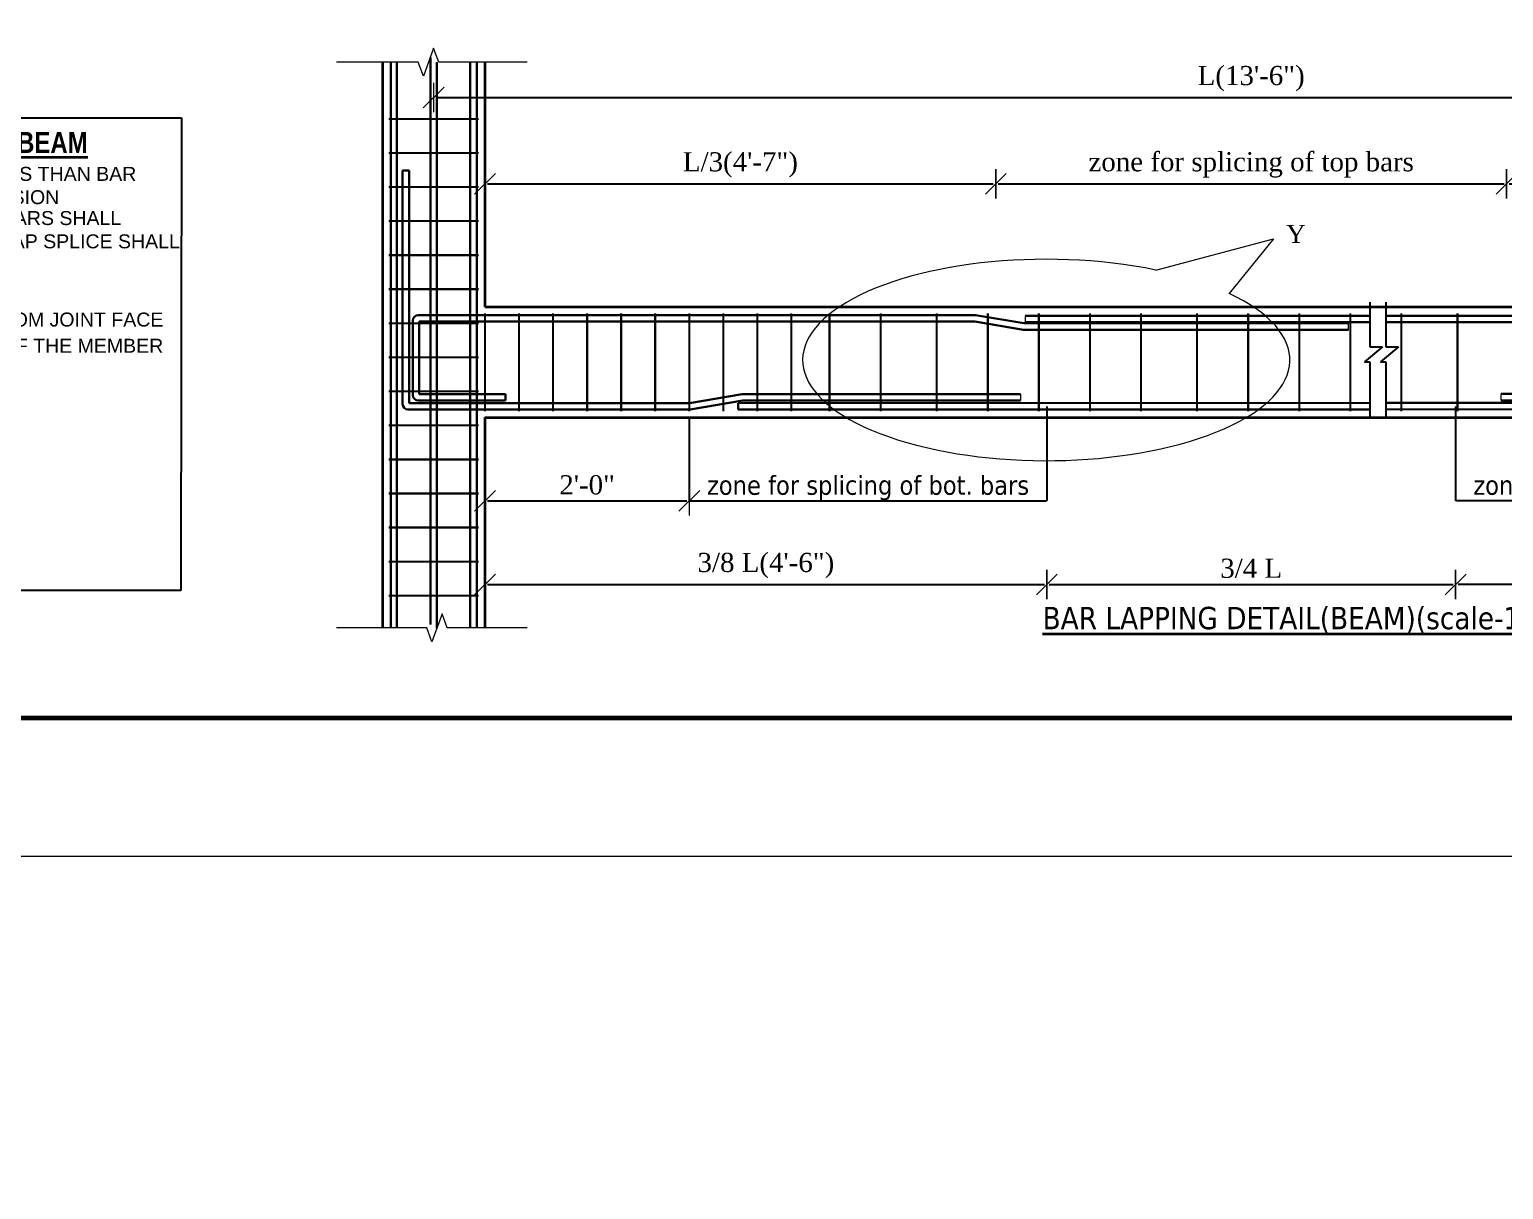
# Model space of a CAD drawing. Header units: inches. Extents: x -12071822 to 12321209, y -1222525 to 1319227.
# Drawn here: x 129318 to 129872, y 47979 to 48415 of the extents above; entities that cross this region are included whole.
import ezdxf

# ---------------------------------------------------------------- set-up
doc = ezdxf.new("R2010")
doc.units = ezdxf.units.IN
doc.header["$MEASUREMENT"] = 0
doc.header["$PDMODE"] = 35
for name, color, linetype, lineweight in [('BORDER', 7, 'Continuous', 60), ('DIM', 6, 'Continuous', 9), ('Hatch', 9, 'Continuous', 9), ('SHEETS', 7, 'Continuous', 60), ('STIRRUPS', 14, 'Continuous', 18), ('TEXT', 255, 'Continuous', 35), ('TRENCH', 1, 'Continuous', 35), ('WALL', 1, 'Continuous', 30), ('Window', 3, 'Continuous', 0), ('Windows', 151, 'Continuous', 15)]:
    doc.layers.add(name, color=color, linetype=linetype, lineweight=lineweight)
doc.styles.get("Standard").update_dxf_attribs({"font": 'arial.ttf'})
doc.styles.add('TAHOMA', font='tahoma.ttf', dxfattribs={"height": 9})
doc.styles.add('times new roman', font='times.ttf', dxfattribs={"height": 7})
doc.dimstyles.new('ARROW', dxfattribs={"dimscale": 96, "dimtxt": 9, "dimasz": 0.125, "dimexe": 0.078125, "dimexo": 0.09375, "dimgap": 0.03125, "dimtad": 1, "dimdec": 0, "dimzin": 3, "dimdsep": 46, "dimlunit": 4, "dimtxsty": 'TAHOMA', "dimcen": 0.09375, "dimclrd": 256, "dimclre": 256, "dimclrt": 256, "dimadec": 0, "dimazin": 0, "dimtfac": 1, "dimtdec": 0, "dimtmove": 0, "dimatfit": 3, "dimfxl": 1, "dimfrac": 2, "dimtolj": 1, "dimtzin": 0, "dimarcsym": 0})
doc.dimstyles.new("gan2'", dxfattribs={"dimscale": 96, "dimtxt": 0.09375, "dimasz": 0.012, "dimexe": 0.09375, "dimexo": 0.15625, "dimgap": 0.03, "dimtad": 1, "dimdec": 1, "dimlfac": 0.25, "dimzin": 3, "dimdsep": 46, "dimlunit": 4, "dimtxsty": 'times new roman', "dimblk": 'gg', "dimcen": 0.09375, "dimdle": 0.09375, "dimse1": 1, "dimse2": 1, "dimclre": 34, "dimadec": 0, "dimazin": 0, "dimtfac": 1, "dimtdec": 1, "dimtix": 1, "dimtmove": 0, "dimatfit": 3, "dimfxl": 1, "dimfrac": 2, "dimtolj": 1, "dimtzin": 1, "dimarcsym": 0})

# ---------------------------------------------------------------- blocks, each defined once
blk = doc.blocks.new('*D796')
at = {"layer": 'Defpoints', "color": 0, "transparency": 16777216}
for p in [(78289.18, 76194.18), (78457.18, 76188.9), (78289.18, 76149.76)]:
    blk.add_point(p, dxfattribs=at)
at = {"layer": 'DIM', "lineweight": -2, "transparency": 16777216}
for p, q in [((78289.18, 76194.09), (78289.18, 76149.68)), ((78457.18, 76188.8), (78457.18, 76149.68)), ((78457.05, 76149.76), (78289.3, 76149.76))]:
    blk.add_line(p, q, dxfattribs=at)
at = {"layer": 'DIM', "transparency": 16777216}
for points in [[(78289.3, 76149.78), (78289.3, 76149.74), (78289.18, 76149.76)], [(78457.05, 76149.78), (78457.05, 76149.74), (78457.18, 76149.76)]]:
    blk.add_solid(points, dxfattribs=at)
at = {"layer": 'DIM', "transparency": 16777216, "insert": (78373.18, 76155.8), "char_height": 9, "attachment_point": 5, "style": 'TAHOMA'}
blk.add_mtext('\\A1;zone for splicing of bot. bars', dxfattribs=at)
blk = doc.blocks.new('*D797')
at = {"layer": 'Defpoints', "color": 0, "transparency": 16777216}
for p in [(78097.07, 76194.18), (77929.07, 76188.9), (78097.07, 76149.76)]:
    blk.add_point(p, dxfattribs=at)
at = {"layer": 'DIM', "lineweight": -2, "transparency": 16777216}
for p, q in [((78097.07, 76194.09), (78097.07, 76149.68)), ((77929.07, 76188.8), (77929.07, 76149.68)), ((77929.19, 76149.76), (78096.94, 76149.76))]:
    blk.add_line(p, q, dxfattribs=at)
at = {"layer": 'DIM', "transparency": 16777216}
for points in [[(77929.19, 76149.78), (77929.19, 76149.74), (77929.07, 76149.76)], [(78096.94, 76149.78), (78096.94, 76149.74), (78097.07, 76149.76)]]:
    blk.add_solid(points, dxfattribs=at)
at = {"layer": 'DIM', "transparency": 16777216, "insert": (78013.07, 76155.8), "char_height": 9, "attachment_point": 5, "style": 'TAHOMA'}
blk.add_mtext('\\A1;zone for splicing of bot. bars', dxfattribs=at)
blk = doc.blocks.new('gg')
at = {"layer": 'DIM'}
for p, q in [((-4.24, -4.24), (4.24, 4.24)), ((0, 6), (0, -6))]:
    blk.add_line(p, q, dxfattribs=at)
blk = doc.blocks.new('*D798')
at = {"layer": 'Defpoints', "color": 0, "transparency": 16777216}
for p in [(78097.07, 76125.78), (78289.18, 76116.78), (78289.18, 76110.44)]:
    blk.add_point(p, dxfattribs=at)
at = {"layer": 'DIM', "color": 0, "lineweight": -2, "transparency": 16777216}
blk.add_line((78098.22, 76110.44), (78288.03, 76110.44), dxfattribs=at)
at = {"layer": 'DIM', "color": 0, "lineweight": -2, "transparency": 16777216, "xscale": 1.152, "yscale": 1.152, "zscale": 1.152, "rotation": 180}
blk.add_blockref('gg', (78097.07, 76110.44), dxfattribs=at)
at = {"layer": 'DIM', "color": 0, "lineweight": -2, "transparency": 16777216, "xscale": 1.152, "yscale": 1.152, "zscale": 1.152}
blk.add_blockref('gg', (78289.18, 76110.44), dxfattribs=at)
at = {"layer": 'DIM', "color": 0, "transparency": 16777216, "insert": (78193.12, 76118.02), "char_height": 9, "attachment_point": 5, "style": 'times new roman'}
blk.add_mtext('\\A1;3/4 L', dxfattribs=at)
blk = doc.blocks.new('*D800')
at = {"layer": 'Defpoints', "color": 0, "transparency": 16777216}
for p in [(78289.18, 76125.78), (78553.18, 76125.78), (78289.18, 76110.44)]:
    blk.add_point(p, dxfattribs=at)
at = {"layer": 'DIM', "color": 0, "lineweight": -2, "transparency": 16777216}
blk.add_line((78552.03, 76110.44), (78290.33, 76110.44), dxfattribs=at)
at = {"layer": 'DIM', "color": 0, "lineweight": -2, "transparency": 16777216, "xscale": 1.152, "yscale": 1.152, "zscale": 1.152, "rotation": 180}
blk.add_blockref('gg', (78289.18, 76110.44), dxfattribs=at)
at = {"layer": 'DIM', "color": 0, "lineweight": -2, "transparency": 16777216, "xscale": 1.152, "yscale": 1.152, "zscale": 1.152}
blk.add_blockref('gg', (78553.18, 76110.44), dxfattribs=at)
at = {"layer": 'DIM', "color": 0, "transparency": 16777216, "insert": (78421.18, 76119.35), "char_height": 9, "attachment_point": 5, "style": 'times new roman'}
blk.add_mtext('\\A1;3/8 L(4\'-6")', dxfattribs=at)
blk = doc.blocks.new('*D801')
at = {"layer": 'Defpoints', "color": 0, "transparency": 16777216}
for p in [(77833.07, 76188.9), (77929.07, 76188.9), (77929.07, 76149.76)]:
    blk.add_point(p, dxfattribs=at)
at = {"layer": 'DIM', "color": 0, "lineweight": -2, "transparency": 16777216}
blk.add_line((77834.22, 76149.76), (77927.92, 76149.76), dxfattribs=at)
at = {"layer": 'DIM', "color": 0, "lineweight": -2, "transparency": 16777216, "xscale": 1.152, "yscale": 1.152, "zscale": 1.152, "rotation": 180}
blk.add_blockref('gg', (77833.07, 76149.76), dxfattribs=at)
at = {"layer": 'DIM', "color": 0, "lineweight": -2, "transparency": 16777216, "xscale": 1.152, "yscale": 1.152, "zscale": 1.152}
blk.add_blockref('gg', (77929.07, 76149.76), dxfattribs=at)
at = {"layer": 'DIM', "color": 0, "transparency": 16777216, "insert": (77881.07, 76157.22), "char_height": 9, "attachment_point": 5, "style": 'times new roman'}
blk.add_mtext('\\A1;2\'-0"', dxfattribs=at)
blk = doc.blocks.new('*D802')
at = {"layer": 'Defpoints', "color": 0, "transparency": 16777216}
for p in [(77833.07, 76125.78), (78097.07, 76125.78), (78097.07, 76110.44)]:
    blk.add_point(p, dxfattribs=at)
at = {"layer": 'DIM', "color": 0, "lineweight": -2, "transparency": 16777216}
blk.add_line((77834.22, 76110.44), (78095.92, 76110.44), dxfattribs=at)
at = {"layer": 'DIM', "color": 0, "lineweight": -2, "transparency": 16777216, "xscale": 1.152, "yscale": 1.152, "zscale": 1.152, "rotation": 180}
blk.add_blockref('gg', (77833.07, 76110.44), dxfattribs=at)
at = {"layer": 'DIM', "color": 0, "lineweight": -2, "transparency": 16777216, "xscale": 1.152, "yscale": 1.152, "zscale": 1.152}
blk.add_blockref('gg', (78097.07, 76110.44), dxfattribs=at)
at = {"layer": 'DIM', "color": 0, "transparency": 16777216, "insert": (77965.07, 76119.35), "char_height": 9, "attachment_point": 5, "style": 'times new roman'}
blk.add_mtext('\\A1;3/8 L(4\'-6")', dxfattribs=at)
blk = doc.blocks.new('*D803')
at = {"layer": 'Defpoints', "color": 0, "transparency": 16777216}
for p in [(78553.18, 76298.67), (78313.14, 76240.9), (78553.18, 76240.9)]:
    blk.add_point(p, dxfattribs=at)
at = {"layer": 'DIM', "color": 0, "lineweight": -2, "transparency": 16777216}
blk.add_line((78314.29, 76298.67), (78552.03, 76298.67), dxfattribs=at)
at = {"layer": 'DIM', "color": 0, "lineweight": -2, "transparency": 16777216, "xscale": 1.152, "yscale": 1.152, "zscale": 1.152, "rotation": 180}
blk.add_blockref('gg', (78313.14, 76298.67), dxfattribs=at)
at = {"layer": 'DIM', "color": 0, "lineweight": -2, "transparency": 16777216, "xscale": 1.152, "yscale": 1.152, "zscale": 1.152}
blk.add_blockref('gg', (78553.18, 76298.67), dxfattribs=at)
at = {"layer": 'DIM', "color": 0, "transparency": 16777216, "insert": (78433.16, 76307.59), "char_height": 9, "attachment_point": 5, "style": 'times new roman'}
blk.add_mtext('\\A1;L/3(4\'-7")', dxfattribs=at)
blk = doc.blocks.new('*D804')
at = {"layer": 'Defpoints', "color": 0, "transparency": 16777216}
for p in [(78313.14, 76298.67), (78073.11, 76221.81), (78313.14, 76224.04)]:
    blk.add_point(p, dxfattribs=at)
at = {"layer": 'DIM', "color": 0, "lineweight": -2, "transparency": 16777216}
blk.add_line((78074.26, 76298.67), (78311.99, 76298.67), dxfattribs=at)
at = {"layer": 'DIM', "color": 0, "lineweight": -2, "transparency": 16777216, "xscale": 1.152, "yscale": 1.152, "zscale": 1.152, "rotation": 180}
blk.add_blockref('gg', (78073.11, 76298.67), dxfattribs=at)
at = {"layer": 'DIM', "color": 0, "lineweight": -2, "transparency": 16777216, "xscale": 1.152, "yscale": 1.152, "zscale": 1.152}
blk.add_blockref('gg', (78313.14, 76298.67), dxfattribs=at)
at = {"layer": 'DIM', "color": 0, "transparency": 16777216, "insert": (78193.12, 76307.6), "char_height": 9, "attachment_point": 5, "style": 'times new roman'}
blk.add_mtext('\\A1;zone for splicing of top bars', dxfattribs=at)
blk = doc.blocks.new('*D805')
at = {"layer": 'Defpoints', "color": 0, "transparency": 16777216}
for p in [(78073.11, 76298.67), (77833.07, 76278.57), (78073.11, 76221.81)]:
    blk.add_point(p, dxfattribs=at)
at = {"layer": 'DIM', "color": 0, "lineweight": -2, "transparency": 16777216}
blk.add_line((77834.22, 76298.67), (78071.95, 76298.67), dxfattribs=at)
at = {"layer": 'DIM', "color": 0, "lineweight": -2, "transparency": 16777216, "xscale": 1.152, "yscale": 1.152, "zscale": 1.152, "rotation": 180}
blk.add_blockref('gg', (77833.07, 76298.67), dxfattribs=at)
at = {"layer": 'DIM', "color": 0, "lineweight": -2, "transparency": 16777216, "xscale": 1.152, "yscale": 1.152, "zscale": 1.152}
blk.add_blockref('gg', (78073.11, 76298.67), dxfattribs=at)
at = {"layer": 'DIM', "color": 0, "transparency": 16777216, "insert": (77953.09, 76307.59), "char_height": 9, "attachment_point": 5, "style": 'times new roman'}
blk.add_mtext('\\A1;L/3(4\'-7")', dxfattribs=at)
blk = doc.blocks.new('*D806')
at = {"layer": 'Defpoints', "color": 0, "transparency": 16777216}
for p in [(77808.97, 76349.3), (78577.28, 76348.11), (78577.28, 76339.22)]:
    blk.add_point(p, dxfattribs=at)
at = {"layer": 'DIM', "color": 0, "lineweight": -2, "transparency": 16777216}
blk.add_line((77810.12, 76339.22), (78576.13, 76339.22), dxfattribs=at)
at = {"layer": 'DIM', "color": 0, "lineweight": -2, "transparency": 16777216, "xscale": 1.152, "yscale": 1.152, "zscale": 1.152, "rotation": 180}
blk.add_blockref('gg', (77808.97, 76339.22), dxfattribs=at)
at = {"layer": 'DIM', "color": 0, "lineweight": -2, "transparency": 16777216, "xscale": 1.152, "yscale": 1.152, "zscale": 1.152}
blk.add_blockref('gg', (78577.28, 76339.22), dxfattribs=at)
at = {"layer": 'DIM', "color": 0, "transparency": 16777216, "insert": (78193.12, 76348.13), "char_height": 9, "attachment_point": 5, "style": 'times new roman'}
blk.add_mtext('\\A1;L(13\'-6")', dxfattribs=at)
blk = doc.blocks.new('DSGCV')
at = {"layer": 'DIM'}
for p, q in [((78148.26, 76258.2), (78203.64, 76272.93)), ((78203.64, 76272.93), (78182.71, 76247.22))]:
    blk.add_line(p, q, dxfattribs=at)
at = {"layer": 'DIM', "linetype": 'Continuous', "ltscale": 0.5}
for p, q in [((78086.87, 76236.7), (78086.87, 76233.7)), ((78238.87, 76230.16), (78238.87, 76233.16)), ((78084.66, 76199.93), (78084.66, 76196.93)), ((78310.53, 76196.95), (78310.53, 76199.95))]:
    blk.add_line(p, q, dxfattribs=at)
at = {"layer": 'DIM'}
blk.add_ellipse((78096.83, 76215.93), major_axis=(114.48, 0), ratio=0.413239, start_param=1.104907, end_param=7.005721, dxfattribs=at)
at = {"layer": 'Hatch', "linetype": 'Continuous'}
for points in [[(77852.86, 76355.89), (77811.32, 76355.89), (77808.92, 76362.48), (77804.12, 76349.3), (77801.72, 76355.89), (77763.32, 76355.89)], [(77852.86, 76090.09), (77815.37, 76090.09), (77812.97, 76096.68), (77808.17, 76083.5), (77805.77, 76090.09), (77763.32, 76090.09)]]:
    blk.add_lwpolyline(points, dxfattribs=at)
at = {"layer": 'SHEETS', "lineweight": 25}
for p, q in [((78248.82, 76243.09), (78248.82, 76222.09)), ((78256.32, 76243.09), (78256.32, 76222.09)), ((78254.82, 76222.09), (78246.32, 76215.09)), ((78248.82, 76222.09), (78254.82, 76222.09)), ((78262.32, 76222.09), (78253.82, 76215.09)), ((78256.32, 76222.09), (78262.32, 76222.09)), ((78246.32, 76215.09), (78248.82, 76215.09)), ((78248.82, 76215.09), (78248.82, 76203.59)), ((78253.82, 76215.09), (78256.32, 76215.09)), ((78256.32, 76215.09), (78256.32, 76203.59)), ((78248.82, 76203.59), (78248.82, 76188.9)), ((78256.32, 76203.59), (78256.32, 76188.9))]:
    blk.add_line(p, q, dxfattribs=at)
at = {"layer": 'STIRRUPS', "const_width": 1}
for points in [[(77830.07, 76329.2), (77787.86, 76329.2)], [(77830.07, 76313.2), (77787.86, 76313.2)], [(77830.07, 76297.2), (77787.86, 76297.2)], [(77830.07, 76281.2), (77787.86, 76281.2)], [(77830.07, 76265.2), (77787.86, 76265.2)], [(77830.07, 76249.2), (77787.86, 76249.2)], [(77833.07, 76237.9), (77833.07, 76191.85)], [(77849.07, 76237.9), (77849.07, 76191.85)], [(77865.07, 76237.9), (77865.07, 76191.85)], [(77881.07, 76237.9), (77881.07, 76191.85)], [(77897.07, 76237.9), (77897.07, 76191.85)], [(77913.07, 76237.9), (77913.07, 76191.85)], [(77929.07, 76237.9), (77929.07, 76191.85)], [(77945.07, 76237.9), (77945.07, 76191.85)], [(77961.07, 76237.9), (77961.07, 76191.85)], [(77977.07, 76237.9), (77977.07, 76191.85)], [(77994.97, 76237.9), (77994.97, 76191.85)], [(78018.97, 76237.9), (78018.97, 76191.85)], [(78045.34, 76237.9), (78045.34, 76191.85)], [(78069.34, 76237.9), (78069.34, 76191.85)], [(78093.34, 76237.9), (78093.34, 76191.85)], [(78117.34, 76237.9), (78117.34, 76191.85)], [(78141.34, 76237.9), (78141.34, 76191.85)], [(78167.7, 76237.9), (78167.7, 76191.85)], [(78191.7, 76237.9), (78191.7, 76191.85)], [(78215.7, 76237.9), (78215.7, 76191.85)], [(78239.7, 76237.9), (78239.7, 76191.85)], [(78263.7, 76237.9), (78263.7, 76191.85)], [(78290.07, 76237.9), (78290.07, 76191.85)], [(77830.07, 76233.2), (77787.86, 76233.2)], [(77830.07, 76217.2), (77787.86, 76217.2)], [(77830.07, 76201.2), (77787.86, 76201.2)], [(77830.07, 76185.2), (77787.86, 76185.2)], [(77830.07, 76169.2), (77787.86, 76169.2)], [(77830.07, 76153.2), (77787.86, 76153.2)], [(77830.07, 76137.2), (77787.86, 76137.2)], [(77830.07, 76121.2), (77787.86, 76121.2)], [(77830.07, 76105.2), (77787.86, 76105.2)]]:
    blk.add_lwpolyline(points, dxfattribs=at)
at = {"layer": 'TRENCH'}
for p, q in [((77784.86, 76355.89), (77784.86, 76090.09)), ((77833.07, 76355.89), (77833.07, 76240.9)), ((77833.07, 76240.9), (78553.18, 76240.9)), ((77833.07, 76188.9), (77833.07, 76090.09)), ((77833.07, 76188.9), (78553.18, 76188.9))]:
    blk.add_line(p, q, dxfattribs=at)
at = {"layer": 'WALL', "color": 3}
for p, q in [((77788.86, 76355.89), (77788.86, 76105.7)), ((77791.66, 76355.89), (77791.66, 76105.7)), ((77794.37, 76304.9), (77797.37, 76304.9)), ((77794.37, 76304.9), (77794.37, 76195.14)), ((77797.37, 76304.9), (77797.37, 76195.64)), ((78063.57, 76236.96), (77801.66, 76236.96)), ((78086.34, 76233.16), (78063.57, 76236.96)), ((77799.16, 76234.46), (77799.16, 76199.39)), ((78063.32, 76233.96), (77802.16, 76233.96)), ((77802.16, 76233.96), (77802.16, 76199.89)), ((78063.32, 76233.96), (77802.16, 76233.96)), ((77802.16, 76233.96), (77802.16, 76199.89)), ((78086.1, 76230.16), (78063.32, 76233.96)), ((78086.1, 76230.16), (78063.32, 76233.96)), ((78238.87, 76230.16), (78086.1, 76230.16)), ((78238.87, 76230.16), (78086.1, 76230.16)), ((78238.87, 76233.16), (78086.34, 76233.16)), ((77797.37, 76195.64), (77929.22, 76195.64)), ((77842.74, 76196.89), (77801.66, 76196.89)), ((77842.74, 76199.89), (77802.16, 76199.89)), ((77842.74, 76199.89), (77842.74, 76196.89)), ((77929.22, 76195.64), (77953.92, 76199.93)), ((77929.48, 76192.64), (77954.18, 76196.93)), ((77952.07, 76192.64), (77952.07, 76195.64)), ((77953.92, 76199.93), (78084.66, 76199.93)), ((77954.18, 76196.93), (78084.66, 76196.93)), ((77796.87, 76192.64), (77929.48, 76192.64)), ((77788.86, 76104.7), (77788.86, 76090.09)), ((77791.66, 76104.7), (77791.66, 76090.09))]:
    blk.add_line(p, q, dxfattribs=at)
for points in [[(77807.52, 76358.01), (77807.52, 76091.65)], [(77810.46, 76355.89), (77810.46, 76089.95)], [(77826.17, 76355.89), (77826.17, 76090.09)], [(77829.17, 76355.89), (77829.17, 76090.09)], [(78086.87, 76236.7), (78248.82, 76236.7)], [(78256.32, 76236.7), (78660.07, 76236.7)], [(78086.87, 76233.7), (78248.82, 76233.7)], [(78256.32, 76233.7), (78660.07, 76233.7)], [(77952.07, 76195.64), (78248.82, 76195.73)], [(78256.32, 76195.73), (78443.13, 76195.8)], [(78660.07, 76195.8), (78466.25, 76195.8), (78441.43, 76199.95), (78310.53, 76199.95)], [(78660.07, 76192.8), (78466, 76192.8), (78441.18, 76196.95), (78310.53, 76196.95)], [(77952.07, 76192.64), (78248.82, 76192.73)], [(78256.32, 76192.73), (78443.13, 76192.8)]]:
    blk.add_lwpolyline(points, dxfattribs=at)
for centre, start, end in [((77801.66, 76234.46), 90, 180), ((77796.87, 76195.14), 180, 270), ((77801.66, 76199.39), 180, 270)]:
    blk.add_arc(centre, 2.5, start, end, dxfattribs=at)
at = {"layer": 'TEXT'}
for s, height, style, p in [('Y', 8.5, 'times new roman', (78209.53, 76270.9)), ('%%UBAR LAPPING DETAIL(BEAM)(scale-1\':2")', 10.5, 'TAHOMA', (78095.1, 76089.43))]:
    blk.add_text(s, height=height, dxfattribs=dict(at, style=style)).set_placement(p)
at = {"layer": 'DIM'}
for base, p1, p2, text, picture, middle in [((78577.28, 76339.22), (77808.97, 76349.3), (78577.28, 76348.11), 'L(13\'-6")', '*D806', (78193.12, 76348.13)), ((78313.14, 76298.67), (78073.11, 76221.81), (78313.14, 76224.04), 'zone for splicing of top bars', '*D804', (78193.12, 76307.6)), ((78073.11, 76298.67), (77833.07, 76278.57), (78073.11, 76221.81), 'L/3(4\'-7")', '*D805', (77953.09, 76307.59)), ((78553.18, 76298.67), (78313.14, 76240.9), (78553.18, 76240.9), 'L/3(4\'-7")', '*D803', (78433.16, 76307.59)), ((78097.07, 76110.44), (77833.07, 76125.78), (78097.07, 76125.78), '3/8 L(4\'-6")', '*D802', (77965.07, 76119.35)), ((78289.18, 76110.44), (78097.07, 76125.78), (78289.18, 76116.78), '3/4 L', '*D798', (78193.12, 76118.02))]:
    dim = blk.add_linear_dim(base=base, p1=p1, p2=p2, text=text, dimstyle="gan2'", dxfattribs=at)
    dim.commit()
    dim.dimension.update_dxf_attribs({"geometry": picture, "text_midpoint": middle})
dim = blk.add_linear_dim(base=(78097.07, 76149.76), p1=(77929.07, 76188.9), p2=(78097.07, 76194.18), text='zone for splicing of bot. bars', dimstyle='ARROW', override={"dimscale": 1, "dimtmove": 1}, dxfattribs=at)
dim.commit()
dim.dimension.update_dxf_attribs({"geometry": '*D797', "text_midpoint": (78013.07, 76155.8)})
dim = blk.add_linear_dim(base=(78289.18, 76149.76), p1=(78457.18, 76188.9), p2=(78289.18, 76194.18), angle=180, text='zone for splicing of bot. bars', dimstyle='ARROW', override={"dimscale": 1, "dimtmove": 1}, dxfattribs=at)
dim.commit()
dim.dimension.update_dxf_attribs({"geometry": '*D796', "text_midpoint": (78373.18, 76155.8)})
dim = blk.add_linear_dim(base=(77929.07, 76149.76), p1=(77833.07, 76188.9), p2=(77929.07, 76188.9), dimstyle="gan2'", dxfattribs=at)
dim.commit()
dim.dimension.update_dxf_attribs({"geometry": '*D801', "text_midpoint": (77881.07, 76157.22)})
dim = blk.add_linear_dim(base=(78289.18, 76110.44), p1=(78553.18, 76125.78), p2=(78289.18, 76125.78), angle=180, text='3/8 L(4\'-6")', dimstyle="gan2'", dxfattribs=at)
dim.commit()
dim.dimension.update_dxf_attribs({"geometry": '*D800', "text_midpoint": (78421.18, 76119.35)})

msp = doc.modelspace()

# ---------------------------------------------------------------- linework, layer by layer
at = {"layer": 'BORDER'}
msp.add_lwpolyline([(131209.5, 50247.19), (131209.5, 48156.34), (128146.66, 48156.34), (128146.66, 50247.19)], close=True, dxfattribs=at)
at = {"layer": 'Window'}
msp.add_lwpolyline([(131261.5, 50299.19), (131261.5, 48104.34), (128094.66, 48104.34), (128094.66, 50299.19)], close=True, dxfattribs=at)
at = {"layer": 'Windows', "color": 1, "lineweight": -2}
for p, q in [((129189.61, 48381.97), (129375.33, 48381.97)), ((129375.33, 48381.97), (129375.02, 48204.33)), ((129375.02, 48204.33), (129189.61, 48204.33))]:
    msp.add_line(p, q, dxfattribs=at)
at = {"layer": 'Windows'}
msp.add_circle((127888.68, 49173.51), 6257.09, dxfattribs=at)

# ---------------------------------------------------------------- block references
at = {"color": 0, "lineweight": -3, "xscale": 0.7999999999992724, "yscale": 0.7999999999992724, "zscale": 0.7999999999992724}
msp.add_blockref('DSGCV', (67222.95, -12681.74), dxfattribs=at)

# ---------------------------------------------------------------- texts
at = {"layer": 'TEXT'}
for s, insert, char_height, attachment_point in [('{\\fArial Narrow|b1|i0|c0|p34;\\LLAPPING NOTES FOR BEAM}', (129277.91, 48368.7), 7.875, 8), ('LAP LENGTH SHALL NOT BE LESS THAN BAR  \\PDEVELOPMENT LENGTH IN TENSION ', (129198.17, 48349.51), 5.25, 7), ('NOT MORE THAN 50% OF THE BARS SHALL  \\PBE SPLICED AT ONE SECTION LAP SPLICE SHALL \\PNOT BE PROVIDED:-\\P{\\fTimes New Roman|b0|i0|c0|p18;. }', (129198.22, 48315.36), 5.25, 7), ('2. WITHIN A DISTANCE OF 2d FROM JOINT FACE', (129197.38, 48303.51), 5.25, 7), ('3. WITHIN A QUARTER LINGTH OF THE MEMBER', (129197.34, 48292.29), 5.25, 7)]:
    msp.add_mtext(s, dxfattribs=dict(at, insert=insert, char_height=char_height, attachment_point=attachment_point))

doc.saveas('drawing.dxf')
